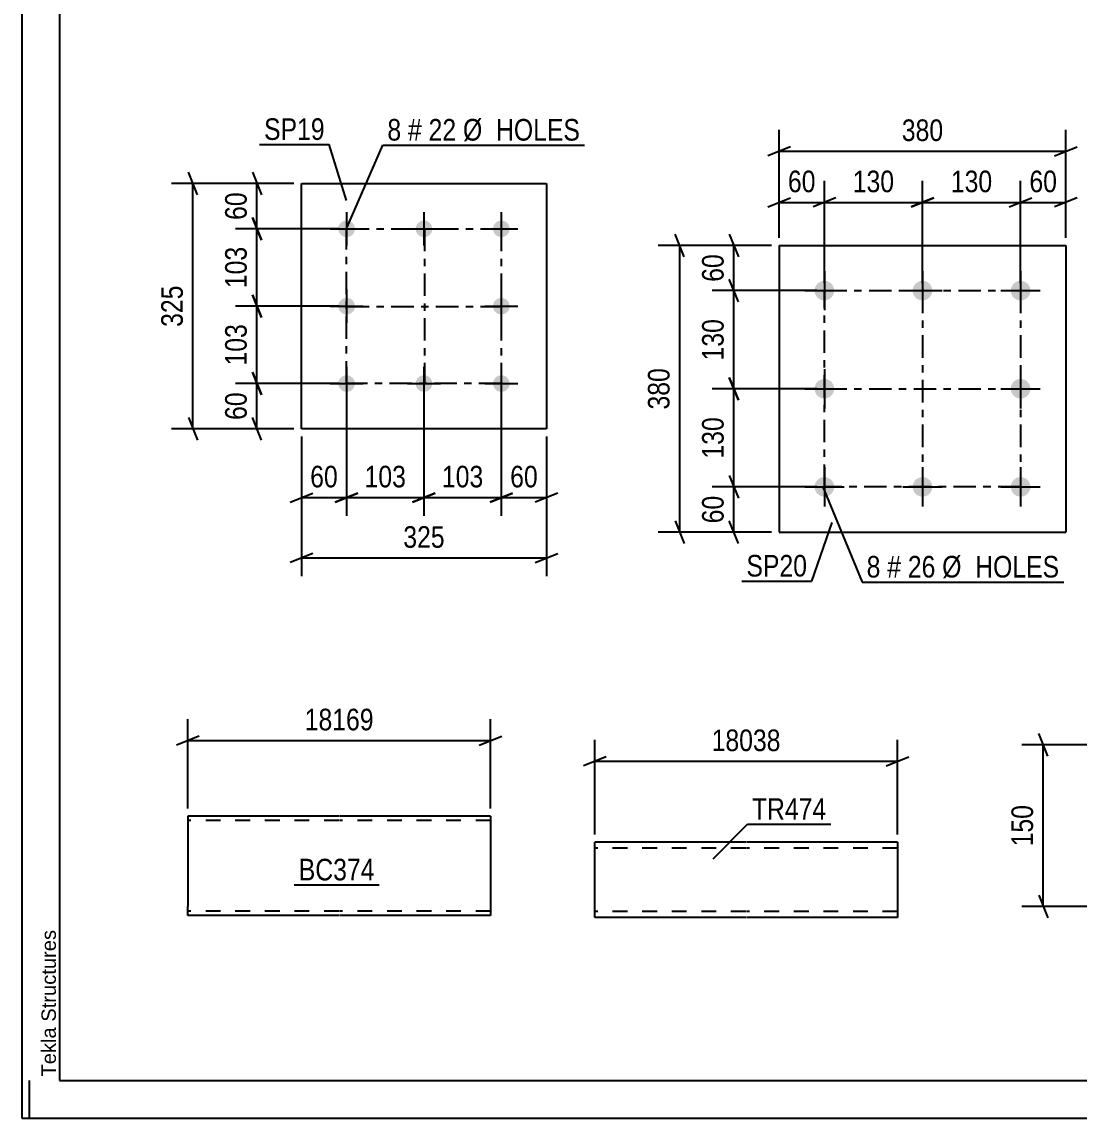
# Model space of a CAD drawing. Header units: millimetres. Extents: x 0 to 841, y 0 to 594.
# Drawn here: x 0 to 140.1, y 0 to 145.2 of the extents above; entities that cross this region are included whole.
import ezdxf

# ---------------------------------------------------------------- set-up
doc = ezdxf.new("R2010")
doc.units = ezdxf.units.MM
doc.linetypes.add('DXK_LINE_DOT2', pattern=[3.9198, 1.9599, -1.9599])
doc.linetypes.add('DXK_LINE_DOT3', pattern=[5.9187, 2.979, -0.9799, 0.9799, -0.9799])
doc.styles.add('Arial', font='ARIAL.TTF', dxfattribs={"height": 0.2})
doc.styles.add('Arial Narrow', font='ARIALN.TTF', dxfattribs={"height": 0.2})

# ---------------------------------------------------------------- blocks, each defined once
blk = doc.blocks.new('Unknown-814735472-1133')
at = {"color": 5, "linetype": 'Continuous'}
for p, q in [((0, 594), (0, 0)), ((5, 589), (5, 5)), ((1, 0), (1, 5)), ((5, 5), (836, 5)), ((0, 0), (841, 0))]:
    blk.add_line(p, q, dxfattribs=at)
at = {"color": 174, "linetype": 'Continuous', "style": 'Arial'}
blk.add_text('Tekla Structures', height=1.9102, rotation=90, dxfattribs=at).set_placement((4.5, 5.5))
blk = doc.blocks.new('Bolt-814735472-2282 - 2220')
at = {"linetype": 'Continuous'}
for points in [[(106.34, 110.93, -1), (106.34, 108.33, -1)], [(119.34, 110.93, -1), (119.34, 108.33, -1)], [(132.34, 110.93, -1), (132.34, 108.33, -1)], [(106.34, 97.93, -1), (106.34, 95.33, -1)], [(132.34, 97.93, -1), (132.34, 95.33, -1)], [(106.34, 84.93, -1), (106.34, 82.33, -1)], [(119.34, 84.93, -1), (119.34, 82.33, -1)], [(132.34, 84.93, -1), (132.34, 82.33, -1)]]:
    blk.add_hatch(color=1, dxfattribs=at).paths.add_polyline_path(points)
at = {"color": 1, "linetype": 'Continuous'}
for p, q in [((106.34, 112.23), (106.34, 107.03)), ((119.34, 112.23), (119.34, 107.03)), ((132.34, 112.23), (132.34, 107.03)), ((103.74, 109.63), (108.94, 109.63)), ((116.74, 109.63), (121.94, 109.63)), ((129.74, 109.63), (134.94, 109.63)), ((106.34, 99.23), (106.34, 94.03)), ((132.34, 99.23), (132.34, 94.03)), ((103.74, 96.63), (108.94, 96.63)), ((129.74, 96.63), (134.94, 96.63)), ((106.34, 86.23), (106.34, 81.03)), ((119.34, 86.23), (119.34, 81.03)), ((132.34, 86.23), (132.34, 81.03)), ((103.74, 83.63), (108.94, 83.63)), ((116.74, 83.63), (121.94, 83.63)), ((129.74, 83.63), (134.94, 83.63))]:
    blk.add_line(p, q, dxfattribs=at)
blk = doc.blocks.new('Part-814735472-2297 - 2220')
at = {"color": 2, "linetype": 'Continuous'}
for p, q in [((100.34, 115.63), (100.34, 77.63)), ((100.34, 115.63), (138.34, 115.63)), ((138.34, 115.63), (138.34, 77.63)), ((100.34, 77.63), (138.34, 77.63))]:
    blk.add_line(p, q, dxfattribs=at)
blk = doc.blocks.new('Bolt-814735472-2518 - 2484')
at = {"linetype": 'Continuous'}
for points in [[(43.03, 118.92, -1), (43.03, 116.72, -1)], [(53.28, 118.92, -1), (53.28, 116.72, -1)], [(63.53, 118.92, -1), (63.53, 116.72, -1)], [(43.03, 108.67, -1), (43.03, 106.47, -1)], [(63.53, 108.67, -1), (63.53, 106.47, -1)], [(43.03, 98.42, -1), (43.03, 96.22, -1)], [(53.28, 98.42, -1), (53.28, 96.22, -1)], [(63.53, 98.42, -1), (63.53, 96.22, -1)]]:
    blk.add_hatch(color=1, dxfattribs=at).paths.add_polyline_path(points)
at = {"color": 1, "linetype": 'Continuous'}
for p, q in [((43.03, 120.02), (43.03, 115.62)), ((53.28, 120.02), (53.28, 115.62)), ((63.53, 120.02), (63.53, 115.62)), ((40.83, 117.82), (45.23, 117.82)), ((51.08, 117.82), (55.48, 117.82)), ((61.33, 117.82), (65.73, 117.82)), ((43.03, 109.77), (43.03, 105.37)), ((63.53, 109.77), (63.53, 105.37)), ((40.83, 107.57), (45.23, 107.57)), ((61.33, 107.57), (65.73, 107.57)), ((43.03, 99.52), (43.03, 95.12)), ((53.28, 99.52), (53.28, 95.12)), ((63.53, 99.52), (63.53, 95.12)), ((40.83, 97.32), (45.23, 97.32)), ((51.08, 97.32), (55.48, 97.32)), ((61.33, 97.32), (65.73, 97.32))]:
    blk.add_line(p, q, dxfattribs=at)
blk = doc.blocks.new('Part-814735472-2523 - 2484')
at = {"color": 2, "linetype": 'Continuous'}
for p, q in [((37.03, 91.32), (37.03, 123.82)), ((37.03, 123.82), (69.53, 123.82)), ((69.53, 123.82), (69.53, 91.32)), ((69.53, 91.32), (37.03, 91.32))]:
    blk.add_line(p, q, dxfattribs=at)
blk = doc.blocks.new('Part-814735472-1988 - 1982')
at = {"color": 2, "linetype": 'Continuous'}
for p, q in [((42, 40.02), (22, 40.02)), ((22, 40.02), (22, 28.02)), ((62.1, 40.02), (42.1, 40.02)), ((62.1, 40.02), (62.1, 26.82)), ((22, 27.17), (22, 28.02)), ((22, 26.91), (22, 27.17)), ((22, 26.82), (22, 26.91)), ((42, 26.82), (22, 26.82)), ((62.1, 26.82), (42.1, 26.82))]:
    blk.add_line(p, q, dxfattribs=at)
at = {"color": 7, "linetype": 'DXK_LINE_DOT2'}
for p, q in [((22, 39.93), (22, 38.82)), ((42, 39.42), (22, 39.42)), ((62.1, 39.42), (42.1, 39.42)), ((22, 27.47), (22, 28.02)), ((22, 27.42), (22, 27.47)), ((22, 27.42), (22, 27.47)), ((22, 27.17), (22, 27.47)), ((42, 27.42), (22, 27.42)), ((22, 26.82), (22, 26.82)), ((62.1, 27.42), (42.1, 27.42)), ((62.1, 27.42), (62.1, 27.47))]:
    blk.add_line(p, q, dxfattribs=at)
blk = doc.blocks.new('Part-814735472-6387 - 6380')
at = {"color": 2, "linetype": 'Continuous'}
for p, q in [((95.92, 36.57), (75.92, 36.57)), ((75.92, 28.17), (75.92, 36.57)), ((116.02, 36.57), (96.02, 36.57)), ((116.02, 36.57), (116.02, 26.57)), ((75.92, 26.57), (75.92, 28.17)), ((95.92, 26.57), (75.92, 26.57)), ((116.02, 26.57), (96.02, 26.57))]:
    blk.add_line(p, q, dxfattribs=at)
at = {"color": 7, "linetype": 'DXK_LINE_DOT2'}
for p, q in [((95.92, 35.77), (75.92, 35.77)), ((116.02, 35.77), (96.02, 35.77)), ((75.92, 26.69), (75.92, 28.17)), ((75.92, 27.37), (75.92, 27.43)), ((95.92, 27.37), (75.92, 27.37)), ((116.02, 27.37), (96.02, 27.37)), ((116.02, 27.37), (116.02, 27.43))]:
    blk.add_line(p, q, dxfattribs=at)
blk = doc.blocks.new('Rectangle-814735472-2384 - 2220')
at = {"color": 1, "linetype": 'DXK_LINE_DOT3'}
blk.add_lwpolyline([(106.34, 109.63), (132.34, 109.63), (132.34, 83.63), (106.34, 83.63), (106.34, 109.63)], close=True, dxfattribs=at)
blk = doc.blocks.new('Rectangle-814735472-2610 - 2484')
at = {"color": 1, "linetype": 'DXK_LINE_DOT3'}
blk.add_lwpolyline([(43.03, 117.82), (63.53, 117.82), (63.53, 97.32), (43.03, 97.32), (43.03, 117.82)], close=True, dxfattribs=at)
blk = doc.blocks.new('Line-814735472-2370 - 2220')
at = {"color": 1, "linetype": 'DXK_LINE_DOT3'}
blk.add_line((119.34, 109.63), (119.34, 83.63), dxfattribs=at)
blk = doc.blocks.new('Line-814735472-2596 - 2484')
at = {"color": 1, "linetype": 'DXK_LINE_DOT3'}
blk.add_line((53.33, 117.82), (53.33, 97.32), dxfattribs=at)
blk = doc.blocks.new('Line-814735472-2377 - 2220')
at = {"color": 1, "linetype": 'DXK_LINE_DOT3'}
blk.add_line((106.34, 96.63), (132.34, 96.63), dxfattribs=at)
blk = doc.blocks.new('Line-814735472-2603 - 2484')
at = {"color": 1, "linetype": 'DXK_LINE_DOT3'}
blk.add_line((43.03, 107.52), (63.53, 107.52), dxfattribs=at)
blk = doc.blocks.new('StraightDimension-814735472-11366 - 2220')
at = {"color": 7, "linetype": 'Continuous'}
for p, q in [((94.94, 108.13), (93.74, 111.13)), ((105.34, 109.63), (91.49, 109.63)), ((94.34, 96.63), (94.34, 109.63)), ((93.74, 98.13), (94.94, 95.13)), ((105.34, 96.63), (91.49, 96.63))]:
    blk.add_line(p, q, dxfattribs=at)
at = {"color": 0}
blk.add_wipeout([(93.59, 106.47), (89.39, 106.47), (89.39, 99.78), (93.59, 99.78)], dxfattribs=at)
at = {"color": 3, "style": 'Arial Narrow'}
blk.add_text('130', height=2.863, rotation=90.0002, dxfattribs=at).set_placement((92.99, 100.38))
blk = doc.blocks.new('StraightDimension-814735472-2350 - 2220')
at = {"color": 7, "linetype": 'Continuous'}
for p, q in [((93.74, 85.13), (94.94, 82.13)), ((105.34, 83.63), (91.49, 83.63)), ((94.34, 77.63), (94.34, 83.63)), ((94.94, 76.13), (93.74, 79.13)), ((99.34, 77.63), (91.49, 77.63))]:
    blk.add_line(p, q, dxfattribs=at)
at = {"color": 0}
blk.add_wipeout([(93.59, 83.05), (89.39, 83.05), (89.39, 78.2), (93.59, 78.2)], dxfattribs=at)
at = {"color": 3, "style": 'Arial Narrow'}
blk.add_text('60', height=2.863, rotation=90.0002, dxfattribs=at).set_placement((92.99, 78.8))
blk = doc.blocks.new('StraightDimension-814735472-2299 - 2220')
at = {"color": 7, "linetype": 'Continuous'}
for p, q in [((100.34, 116.63), (100.34, 130.95)), ((138.34, 116.63), (138.34, 130.95)), ((101.84, 128.7), (98.84, 127.5)), ((100.34, 128.1), (138.34, 128.1)), ((136.84, 127.5), (139.84, 128.7))]:
    blk.add_line(p, q, dxfattribs=at)
at = {"color": 0}
blk.add_wipeout([(122.68, 128.85), (122.68, 133.05), (116, 133.05), (116, 128.85)], dxfattribs=at)
at = {"color": 3, "style": 'Arial Narrow'}
blk.add_text('380', height=2.863, dxfattribs=at).set_placement((116.6, 129.45))
blk = doc.blocks.new('StraightDimension-814735472-2314 - 2220')
at = {"color": 7, "linetype": 'Continuous'}
for p, q in [((100.34, 116.63), (100.34, 124.17)), ((106.34, 110.63), (106.34, 124.17)), ((98.84, 120.72), (101.84, 121.92)), ((100.34, 121.32), (106.34, 121.32)), ((107.84, 121.92), (104.84, 120.72))]:
    blk.add_line(p, q, dxfattribs=at)
at = {"color": 0}
blk.add_wipeout([(105.77, 122.07), (105.77, 126.27), (100.91, 126.27), (100.91, 122.07)], dxfattribs=at)
at = {"color": 3, "style": 'Arial Narrow'}
blk.add_text('60', height=2.863, dxfattribs=at).set_placement((101.51, 122.67))
blk = doc.blocks.new('StraightDimension-814735472-2324 - 2220')
at = {"color": 7, "linetype": 'Continuous'}
for p, q in [((132.34, 110.63), (132.34, 124.17)), ((138.34, 116.63), (138.34, 124.17)), ((130.84, 120.72), (133.84, 121.92)), ((132.34, 121.32), (138.34, 121.32)), ((139.84, 121.92), (136.84, 120.72))]:
    blk.add_line(p, q, dxfattribs=at)
at = {"color": 0}
blk.add_wipeout([(137.77, 122.07), (137.77, 126.27), (132.91, 126.27), (132.91, 122.07)], dxfattribs=at)
at = {"color": 3, "style": 'Arial Narrow'}
blk.add_text('60', height=2.863, dxfattribs=at).set_placement((133.51, 122.67))
blk = doc.blocks.new('StraightDimension-814735472-2335 - 2220')
at = {"color": 7, "linetype": 'Continuous'}
for p, q in [((87.77, 114.13), (86.57, 117.13)), ((99.34, 115.63), (84.32, 115.63)), ((87.17, 77.63), (87.17, 115.63)), ((86.57, 79.13), (87.77, 76.13)), ((99.34, 77.63), (84.32, 77.63))]:
    blk.add_line(p, q, dxfattribs=at)
at = {"color": 0}
blk.add_wipeout([(86.42, 99.97), (82.22, 99.97), (82.22, 93.28), (86.42, 93.28)], dxfattribs=at)
at = {"color": 3, "style": 'Arial Narrow'}
blk.add_text('380', height=2.863, rotation=90.0002, dxfattribs=at).set_placement((85.82, 93.88))
blk = doc.blocks.new('StraightDimension-814735472-2360 - 2220')
at = {"color": 7, "linetype": 'Continuous'}
for p, q in [((93.74, 117.13), (94.94, 114.13)), ((99.34, 115.63), (91.49, 115.63)), ((94.34, 109.63), (94.34, 115.63)), ((94.94, 108.13), (93.74, 111.13)), ((105.34, 109.63), (91.49, 109.63))]:
    blk.add_line(p, q, dxfattribs=at)
at = {"color": 0}
blk.add_wipeout([(93.59, 115.05), (89.39, 115.05), (89.39, 110.2), (93.59, 110.2)], dxfattribs=at)
at = {"color": 3, "style": 'Arial Narrow'}
blk.add_text('60', height=2.863, rotation=90.0002, dxfattribs=at).set_placement((92.99, 110.8))
blk = doc.blocks.new('StraightDimension-814735472-11342 - 2220')
at = {"color": 7, "linetype": 'Continuous'}
for p, q in [((106.34, 110.63), (106.34, 124.17)), ((119.34, 110.63), (119.34, 124.17)), ((107.84, 121.92), (104.84, 120.72)), ((106.34, 121.32), (119.34, 121.32)), ((117.84, 120.72), (120.84, 121.92))]:
    blk.add_line(p, q, dxfattribs=at)
at = {"color": 0}
blk.add_wipeout([(116.18, 122.07), (116.18, 126.27), (109.5, 126.27), (109.5, 122.07)], dxfattribs=at)
at = {"color": 3, "style": 'Arial Narrow'}
blk.add_text('130', height=2.863, dxfattribs=at).set_placement((110.1, 122.67))
blk = doc.blocks.new('StraightDimension-814735472-11344 - 2220')
at = {"color": 7, "linetype": 'Continuous'}
for p, q in [((119.34, 110.63), (119.34, 124.17)), ((132.34, 110.63), (132.34, 124.17)), ((120.84, 121.92), (117.84, 120.72)), ((119.34, 121.32), (132.34, 121.32)), ((130.84, 120.72), (133.84, 121.92))]:
    blk.add_line(p, q, dxfattribs=at)
at = {"color": 0}
blk.add_wipeout([(129.18, 122.07), (129.18, 126.27), (122.5, 126.27), (122.5, 122.07)], dxfattribs=at)
at = {"color": 3, "style": 'Arial Narrow'}
blk.add_text('130', height=2.863, dxfattribs=at).set_placement((123.1, 122.67))
blk = doc.blocks.new('StraightDimension-814735472-11364 - 2220')
at = {"color": 7, "linetype": 'Continuous'}
for p, q in [((94.94, 95.13), (93.74, 98.13)), ((105.34, 96.63), (91.49, 96.63)), ((94.34, 83.63), (94.34, 96.63)), ((93.74, 85.13), (94.94, 82.13)), ((105.34, 83.63), (91.49, 83.63))]:
    blk.add_line(p, q, dxfattribs=at)
at = {"color": 0}
blk.add_wipeout([(93.59, 93.47), (89.39, 93.47), (89.39, 86.78), (93.59, 86.78)], dxfattribs=at)
at = {"color": 3, "style": 'Arial Narrow'}
blk.add_text('130', height=2.863, rotation=90.0002, dxfattribs=at).set_placement((92.99, 87.38))
blk = doc.blocks.new('StraightDimension-814735472-2416 - 2399')
at = {"color": 7, "linetype": 'Continuous'}
for p, q in [((135.94, 47.96), (134.74, 50.96)), ((145.33, 49.46), (132.49, 49.46)), ((135.34, 28.03), (135.34, 49.46)), ((134.74, 29.53), (135.94, 26.53)), ((145.33, 28.03), (132.49, 28.03))]:
    blk.add_line(p, q, dxfattribs=at)
at = {"color": 0}
blk.add_wipeout([(134.59, 42.08), (130.39, 42.08), (130.39, 35.4), (134.59, 35.4)], dxfattribs=at)
at = {"color": 3, "style": 'Arial Narrow'}
blk.add_text('150', height=2.863, rotation=90.0002, dxfattribs=at).set_placement((133.99, 36))
blk = doc.blocks.new('StraightDimension-814735472-2572 - 2484')
at = {"color": 7, "linetype": 'Continuous'}
for p, q in [((30.54, 125.32), (31.74, 122.32)), ((36.03, 123.82), (28.29, 123.82)), ((31.14, 117.82), (31.14, 123.82)), ((31.74, 116.32), (30.54, 119.32)), ((42.03, 117.82), (28.29, 117.82))]:
    blk.add_line(p, q, dxfattribs=at)
at = {"color": 0}
blk.add_wipeout([(30.39, 123.25), (26.19, 123.25), (26.19, 118.4), (30.39, 118.4)], dxfattribs=at)
at = {"color": 3, "style": 'Arial Narrow'}
blk.add_text('60', height=2.863, rotation=90.0002, dxfattribs=at).set_placement((29.79, 119))
blk = doc.blocks.new('StraightDimension-814735472-2525 - 2484')
at = {"color": 7, "linetype": 'Continuous'}
for p, q in [((23.27, 122.32), (22.07, 125.32)), ((36.03, 123.82), (19.82, 123.82)), ((22.67, 91.32), (22.67, 123.82)), ((22.07, 92.82), (23.27, 89.82)), ((36.03, 91.32), (19.82, 91.32))]:
    blk.add_line(p, q, dxfattribs=at)
at = {"color": 0}
blk.add_wipeout([(21.92, 110.92), (17.72, 110.92), (17.72, 104.23), (21.92, 104.23)], dxfattribs=at)
at = {"color": 3, "style": 'Arial Narrow'}
blk.add_text('325', height=2.863, rotation=90.0002, dxfattribs=at).set_placement((21.32, 104.83))
blk = doc.blocks.new('StraightDimension-814735472-2536 - 2484')
at = {"color": 7, "linetype": 'Continuous'}
for p, q in [((63.53, 96.32), (63.53, 79.81)), ((69.53, 90.32), (69.53, 79.81)), ((62.03, 81.61), (65.03, 82.81)), ((71.03, 82.81), (68.03, 81.61)), ((63.53, 82.21), (69.53, 82.21))]:
    blk.add_line(p, q, dxfattribs=at)
at = {"color": 0}
blk.add_wipeout([(68.96, 82.96), (68.96, 87.16), (64.1, 87.16), (64.1, 82.96)], dxfattribs=at)
at = {"color": 3, "style": 'Arial Narrow'}
blk.add_text('60', height=2.863, dxfattribs=at).set_placement((64.7, 83.56))
blk = doc.blocks.new('StraightDimension-814735472-2546 - 2484')
at = {"color": 7, "linetype": 'Continuous'}
for p, q in [((43.03, 96.32), (43.03, 79.81)), ((37.03, 90.32), (37.03, 79.81)), ((35.53, 81.61), (38.53, 82.81)), ((44.53, 82.81), (41.53, 81.61)), ((37.03, 82.21), (43.03, 82.21))]:
    blk.add_line(p, q, dxfattribs=at)
at = {"color": 0}
blk.add_wipeout([(42.46, 82.96), (42.46, 87.16), (37.6, 87.16), (37.6, 82.96)], dxfattribs=at)
at = {"color": 3, "style": 'Arial Narrow'}
blk.add_text('60', height=2.863, dxfattribs=at).set_placement((38.2, 83.56))
blk = doc.blocks.new('StraightDimension-814735472-2561 - 2484')
at = {"color": 7, "linetype": 'Continuous'}
for p, q in [((37.03, 90.32), (37.03, 71.81)), ((69.53, 90.32), (69.53, 71.81)), ((38.53, 74.81), (35.53, 73.61)), ((37.03, 74.21), (69.53, 74.21)), ((68.03, 73.61), (71.03, 74.81))]:
    blk.add_line(p, q, dxfattribs=at)
at = {"color": 0}
blk.add_wipeout([(56.62, 74.96), (56.62, 79.16), (49.94, 79.16), (49.94, 74.96)], dxfattribs=at)
at = {"color": 3, "style": 'Arial Narrow'}
blk.add_text('325', height=2.863, dxfattribs=at).set_placement((50.54, 75.56))
blk = doc.blocks.new('StraightDimension-814735472-2582 - 2484')
at = {"color": 7, "linetype": 'Continuous'}
for p, q in [((30.54, 98.82), (31.74, 95.82)), ((42.03, 97.32), (28.29, 97.32)), ((31.14, 91.32), (31.14, 97.32)), ((31.74, 89.82), (30.54, 92.82)), ((36.03, 91.32), (28.29, 91.32))]:
    blk.add_line(p, q, dxfattribs=at)
at = {"color": 0}
blk.add_wipeout([(30.39, 96.75), (26.19, 96.75), (26.19, 91.9), (30.39, 91.9)], dxfattribs=at)
at = {"color": 3, "style": 'Arial Narrow'}
blk.add_text('60', height=2.863, rotation=90.0002, dxfattribs=at).set_placement((29.79, 92.5))
blk = doc.blocks.new('StraightDimension-814735472-11808 - 2484')
at = {"color": 7, "linetype": 'Continuous'}
for p, q in [((43.03, 96.32), (43.03, 79.81)), ((53.28, 96.32), (53.28, 79.81)), ((41.53, 81.61), (44.53, 82.81)), ((54.78, 82.81), (51.78, 81.61)), ((43.03, 82.21), (53.28, 82.21))]:
    blk.add_line(p, q, dxfattribs=at)
at = {"color": 0}
blk.add_wipeout([(51.5, 82.96), (51.5, 87.16), (44.81, 87.16), (44.81, 82.96)], dxfattribs=at)
at = {"color": 3, "style": 'Arial Narrow'}
blk.add_text('103', height=2.863, dxfattribs=at).set_placement((45.41, 83.56))
blk = doc.blocks.new('StraightDimension-814735472-11810 - 2484')
at = {"color": 7, "linetype": 'Continuous'}
for p, q in [((53.28, 96.32), (53.28, 79.81)), ((63.53, 96.32), (63.53, 79.81)), ((51.78, 81.61), (54.78, 82.81)), ((65.03, 82.81), (62.03, 81.61)), ((53.28, 82.21), (63.53, 82.21))]:
    blk.add_line(p, q, dxfattribs=at)
at = {"color": 0}
blk.add_wipeout([(61.75, 82.96), (61.75, 87.16), (55.06, 87.16), (55.06, 82.96)], dxfattribs=at)
at = {"color": 3, "style": 'Arial Narrow'}
blk.add_text('103', height=2.863, dxfattribs=at).set_placement((55.66, 83.56))
blk = doc.blocks.new('StraightDimension-814735472-11830 - 2484')
at = {"color": 7, "linetype": 'Continuous'}
for p, q in [((30.54, 109.07), (31.74, 106.07)), ((42.03, 107.57), (28.29, 107.57)), ((31.14, 97.32), (31.14, 107.57)), ((31.74, 95.82), (30.54, 98.82)), ((42.03, 97.32), (28.29, 97.32))]:
    blk.add_line(p, q, dxfattribs=at)
at = {"color": 0}
blk.add_wipeout([(30.39, 105.79), (26.19, 105.79), (26.19, 99.11), (30.39, 99.11)], dxfattribs=at)
at = {"color": 3, "style": 'Arial Narrow'}
blk.add_text('103', height=2.863, rotation=90.0002, dxfattribs=at).set_placement((29.79, 99.71))
blk = doc.blocks.new('StraightDimension-814735472-11832 - 2484')
at = {"color": 7, "linetype": 'Continuous'}
for p, q in [((30.54, 119.32), (31.74, 116.32)), ((42.03, 117.82), (28.29, 117.82)), ((31.14, 107.57), (31.14, 117.82)), ((31.74, 106.07), (30.54, 109.07)), ((42.03, 107.57), (28.29, 107.57))]:
    blk.add_line(p, q, dxfattribs=at)
at = {"color": 0}
blk.add_wipeout([(30.39, 116.04), (26.19, 116.04), (26.19, 109.36), (30.39, 109.36)], dxfattribs=at)
at = {"color": 3, "style": 'Arial Narrow'}
blk.add_text('103', height=2.863, rotation=90.0002, dxfattribs=at).set_placement((29.79, 109.96))
blk = doc.blocks.new('StraightDimension-814735472-2066 - 1982')
at = {"color": 7, "linetype": 'Continuous'}
for p, q in [((22, 41.02), (22, 52.87)), ((62.1, 41.02), (62.1, 52.87)), ((23.5, 50.62), (20.5, 49.42)), ((22, 50.02), (62.1, 50.02)), ((60.6, 49.42), (63.6, 50.62))]:
    blk.add_line(p, q, dxfattribs=at)
at = {"color": 0}
blk.add_wipeout([(47.22, 50.77), (47.22, 54.97), (36.88, 54.97), (36.88, 50.77)], dxfattribs=at)
at = {"color": 3, "style": 'Arial Narrow'}
blk.add_text('18169', height=2.863, dxfattribs=at).set_placement((37.48, 51.37))
blk = doc.blocks.new('StraightDimension-814735472-6391 - 6380')
at = {"color": 7, "linetype": 'Continuous'}
for p, q in [((75.92, 37.57), (75.92, 50.12)), ((116.02, 37.57), (116.02, 50.12)), ((77.42, 47.87), (74.42, 46.67)), ((75.92, 47.27), (116.02, 47.27)), ((114.52, 46.67), (117.52, 47.87))]:
    blk.add_line(p, q, dxfattribs=at)
at = {"color": 0}
blk.add_wipeout([(101.14, 48.02), (101.14, 52.22), (90.8, 52.22), (90.8, 48.02)], dxfattribs=at)
at = {"color": 3, "style": 'Arial Narrow'}
blk.add_text('18038', height=2.863, dxfattribs=at).set_placement((91.4, 48.62))
blk = doc.blocks.new('Mark-814735472-2278 - 2220')
at = {"color": 0}
for points in [[(113.77, 71.62), (113.77, 74.62), (111.94, 74.62), (111.94, 71.62)], [(116.5, 71.62), (116.5, 74.62), (114.67, 74.62), (114.67, 71.62)], [(121.05, 71.62), (121.05, 74.62), (117.4, 74.62), (117.4, 71.62)], [(137.48, 71.62), (137.48, 74.62), (121.95, 74.62), (121.95, 71.62)]]:
    blk.add_wipeout(points, dxfattribs=at)
for points in [[(113.77, 71.62), (113.77, 74.62), (111.94, 74.62), (111.94, 71.62)], [(116.5, 71.62), (116.5, 74.62), (114.67, 74.62), (114.67, 71.62)], [(121.05, 71.62), (121.05, 74.62), (117.4, 74.62), (117.4, 71.62)], [(137.48, 71.62), (137.48, 74.62), (121.95, 74.62), (121.95, 71.62)]]:
    blk.add_wipeout(points, dxfattribs=at)
at = {"color": 7, "linetype": 'Continuous'}
for p, q in [((106.1, 83.73), (111.34, 71.02)), ((111.34, 71.02), (138.08, 71.02))]:
    blk.add_line(p, q, dxfattribs=at)
at = {"color": 3, "style": 'Arial Narrow'}
for s, height, p in [('8', 2.86, (111.94, 71.62)), ('#', 2.86, (114.67, 71.62)), ('26', 2.863, (117.4, 71.62)), ('Ø  HOLES', 2.863, (121.95, 71.62))]:
    blk.add_text(s, height=height, dxfattribs=at).set_placement(p)
blk = doc.blocks.new('Mark-814735472-2293 - 2220')
at = {"color": 0}
blk.add_wipeout([(104.05, 71.75), (104.05, 74.75), (96.01, 74.75), (96.01, 71.75)], dxfattribs=at)
blk.add_wipeout([(104.05, 71.75), (104.05, 74.75), (96.01, 74.75), (96.01, 71.75)], dxfattribs=at)
at = {"color": 30, "linetype": 'Continuous'}
for p in [(107.32, 78.89), (95.41, 71.15)]:
    blk.add_line(p, (104.65, 71.15), dxfattribs=at)
at = {"color": 3, "style": 'Arial Narrow'}
blk.add_text('SP20', height=2.863, dxfattribs=at).set_placement((96.01, 71.75))
blk = doc.blocks.new('Mark-814735472-2519 - 2484')
at = {"color": 0}
blk.add_wipeout([(40.13, 129.6), (40.13, 132.6), (32.09, 132.6), (32.09, 129.6)], dxfattribs=at)
blk.add_wipeout([(40.13, 129.6), (40.13, 132.6), (32.09, 132.6), (32.09, 129.6)], dxfattribs=at)
at = {"color": 30, "linetype": 'Continuous'}
for p in [(31.49, 129), (43.03, 121.57)]:
    blk.add_line(p, (40.73, 129), dxfattribs=at)
at = {"color": 3, "style": 'Arial Narrow'}
blk.add_text('SP19', height=2.863, dxfattribs=at).set_placement((32.09, 129.6))
blk = doc.blocks.new('Mark-814735472-2514 - 2484')
at = {"color": 0}
for points in [[(50.26, 129.51), (50.26, 132.51), (48.43, 132.51), (48.43, 129.51)], [(52.99, 129.51), (52.99, 132.51), (51.16, 132.51), (51.16, 129.51)], [(57.55, 129.51), (57.55, 132.51), (53.89, 132.51), (53.89, 129.51)], [(73.97, 129.51), (73.97, 132.51), (58.45, 132.51), (58.45, 129.51)]]:
    blk.add_wipeout(points, dxfattribs=at)
for points in [[(50.26, 129.51), (50.26, 132.51), (48.43, 132.51), (48.43, 129.51)], [(52.99, 129.51), (52.99, 132.51), (51.16, 132.51), (51.16, 129.51)], [(57.55, 129.51), (57.55, 132.51), (53.89, 132.51), (53.89, 129.51)], [(73.97, 129.51), (73.97, 132.51), (58.45, 132.51), (58.45, 129.51)]]:
    blk.add_wipeout(points, dxfattribs=at)
at = {"color": 7, "linetype": 'Continuous'}
for p, q in [((42.93, 117.63), (47.83, 128.91)), ((47.83, 128.91), (74.57, 128.91))]:
    blk.add_line(p, q, dxfattribs=at)
at = {"color": 3, "style": 'Arial Narrow'}
for s, height, p in [('8', 2.86, (48.43, 129.51)), ('#', 2.86, (51.16, 129.51)), ('22', 2.863, (53.89, 129.51)), ('Ø  HOLES', 2.863, (58.45, 129.51))]:
    blk.add_text(s, height=height, dxfattribs=at).set_placement(p)
blk = doc.blocks.new('Mark-814735472-1986 - 1982')
at = {"color": 0}
blk.add_wipeout([(46.74, 31.49), (46.74, 34.49), (36.69, 34.49), (36.69, 31.49)], dxfattribs=at)
blk.add_wipeout([(46.74, 31.49), (46.74, 34.49), (36.69, 34.49), (36.69, 31.49)], dxfattribs=at)
at = {"color": 30, "linetype": 'Continuous'}
blk.add_line((36.09, 30.89), (47.34, 30.89), dxfattribs=at)
at = {"color": 3, "style": 'Arial Narrow'}
blk.add_text('BC374', height=2.863, dxfattribs=at).set_placement((36.69, 31.49))
blk = doc.blocks.new('Mark-814735472-6383 - 6380')
at = {"color": 0}
blk.add_wipeout([(106.61, 39.52), (106.61, 42.52), (96.74, 42.52), (96.74, 39.52)], dxfattribs=at)
blk.add_wipeout([(106.61, 39.52), (106.61, 42.52), (96.74, 42.52), (96.74, 39.52)], dxfattribs=at)
at = {"color": 30, "linetype": 'Continuous'}
for p, q in [((91.6, 34.36), (96.14, 38.92)), ((96.14, 38.92), (107.21, 38.92))]:
    blk.add_line(p, q, dxfattribs=at)
at = {"color": 3, "style": 'Arial Narrow'}
blk.add_text('TR474', height=2.863, dxfattribs=at).set_placement((96.74, 39.52))

msp = doc.modelspace()

# ---------------------------------------------------------------- block references
for name in ['Unknown-814735472-1133', 'Part-814735472-2523 - 2484', 'Bolt-814735472-2518 - 2484', 'Rectangle-814735472-2610 - 2484', 'Line-814735472-2596 - 2484', 'Part-814735472-2297 - 2220', 'Bolt-814735472-2282 - 2220', 'Rectangle-814735472-2384 - 2220', 'Line-814735472-2370 - 2220', 'Line-814735472-2603 - 2484', 'Line-814735472-2377 - 2220', 'Part-814735472-1988 - 1982', 'Part-814735472-6387 - 6380']:
    msp.add_blockref(name, (0, 0))

# ---------------------------------------------------------------- next in the draw order: block references
for name in ['StraightDimension-814735472-2299 - 2220', 'StraightDimension-814735472-2572 - 2484', 'StraightDimension-814735472-11366 - 2220', 'StraightDimension-814735472-2536 - 2484', 'StraightDimension-814735472-2350 - 2220', 'Mark-814735472-2278 - 2220', 'StraightDimension-814735472-2066 - 1982', 'StraightDimension-814735472-6391 - 6380', 'StraightDimension-814735472-2416 - 2399', 'Mark-814735472-1986 - 1982']:
    msp.add_blockref(name, (0, 0))

# ---------------------------------------------------------------- next in the draw order: block references
for name in ['StraightDimension-814735472-2525 - 2484', 'StraightDimension-814735472-2314 - 2220', 'StraightDimension-814735472-2324 - 2220', 'Mark-814735472-6383 - 6380']:
    msp.add_blockref(name, (0, 0))

# ---------------------------------------------------------------- next in the draw order: block references
for name in ['Mark-814735472-2519 - 2484', 'StraightDimension-814735472-2335 - 2220', 'StraightDimension-814735472-2546 - 2484']:
    msp.add_blockref(name, (0, 0))

# ---------------------------------------------------------------- next in the draw order: block references
for name in ['Mark-814735472-2514 - 2484', 'StraightDimension-814735472-2360 - 2220', 'StraightDimension-814735472-11364 - 2220', 'StraightDimension-814735472-2561 - 2484', 'Mark-814735472-2293 - 2220']:
    msp.add_blockref(name, (0, 0))

# ---------------------------------------------------------------- next in the draw order: block references
for name in ['StraightDimension-814735472-11342 - 2220', 'StraightDimension-814735472-2582 - 2484']:
    msp.add_blockref(name, (0, 0))

# ---------------------------------------------------------------- next in the draw order: block references
for name in ['StraightDimension-814735472-11344 - 2220', 'StraightDimension-814735472-11808 - 2484']:
    msp.add_blockref(name, (0, 0))

# ---------------------------------------------------------------- next in the draw order: block references
for name in ['StraightDimension-814735472-11830 - 2484', 'StraightDimension-814735472-11810 - 2484']:
    msp.add_blockref(name, (0, 0))

# ---------------------------------------------------------------- next in the draw order: block references
msp.add_blockref('StraightDimension-814735472-11832 - 2484', (0, 0))

doc.saveas('drawing.dxf')
